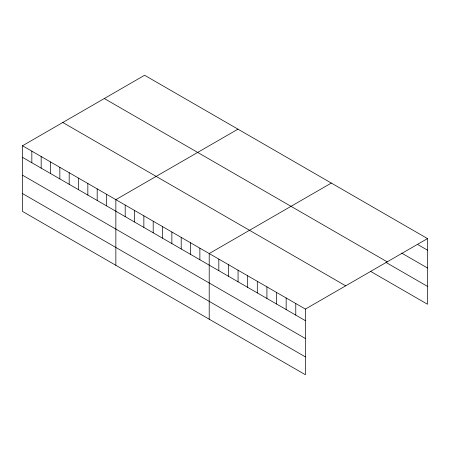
<?xml version="1.0" encoding="UTF-8"?>
<svg xmlns="http://www.w3.org/2000/svg" width="450" height="450" viewBox="0 0 450 450"><rect width="100%" height="100%" fill="white"/><g stroke="black" fill="none" stroke-linecap="round" stroke-linejoin="round"><path stroke-width="0.67" d="M22.5 145.761L305.392 309.088L305.392 374.738L22.5 211.41L22.5 145.761L144.607 75.263L427.5 238.59L427.5 304.239L370.389 271.266M237.96 129.161L115.853 199.659L115.853 265.309M331.318 183.06L209.211 253.558L209.211 319.207M305.392 309.088L427.5 238.59M417.881 244.614L427.5 250.166M401.653 253.086L427.5 268.014M104.31 98.528L387.202 261.855M386.021 262.446L427.5 286.397M62.797 122.496L345.69 285.823M22.5 157.343L305.392 320.664M22.5 175.185L305.392 338.512M22.5 193.567L305.392 356.895M295.774 303.536L295.774 315.113M286.155 297.984L286.155 309.561M276.536 292.427L276.536 304.009M266.918 286.875L266.918 298.457M257.299 281.323L257.299 292.899M247.68 275.771L247.68 287.347M238.061 270.214L238.061 281.796M228.448 264.662L228.448 276.244M218.829 259.11L218.829 270.692M199.873 248.169L199.873 259.746M190.536 242.775L190.536 254.357M181.204 237.386L181.204 248.968M171.866 231.998L171.866 243.579M162.534 226.609L162.534 238.185M153.197 221.22L153.197 232.796M143.859 215.831L143.859 227.407M134.528 210.437L134.528 222.019M125.19 205.048L125.19 216.63M106.521 194.271L106.521 205.847M97.183 188.882L97.183 200.458M87.846 183.487L87.846 195.069M78.514 178.099L78.514 189.681M69.176 172.71L69.176 184.292M59.844 167.321L59.844 178.898M50.507 161.933L50.507 173.509M41.169 156.544L41.169 168.12M31.838 151.149L31.838 162.731"/></g></svg>
